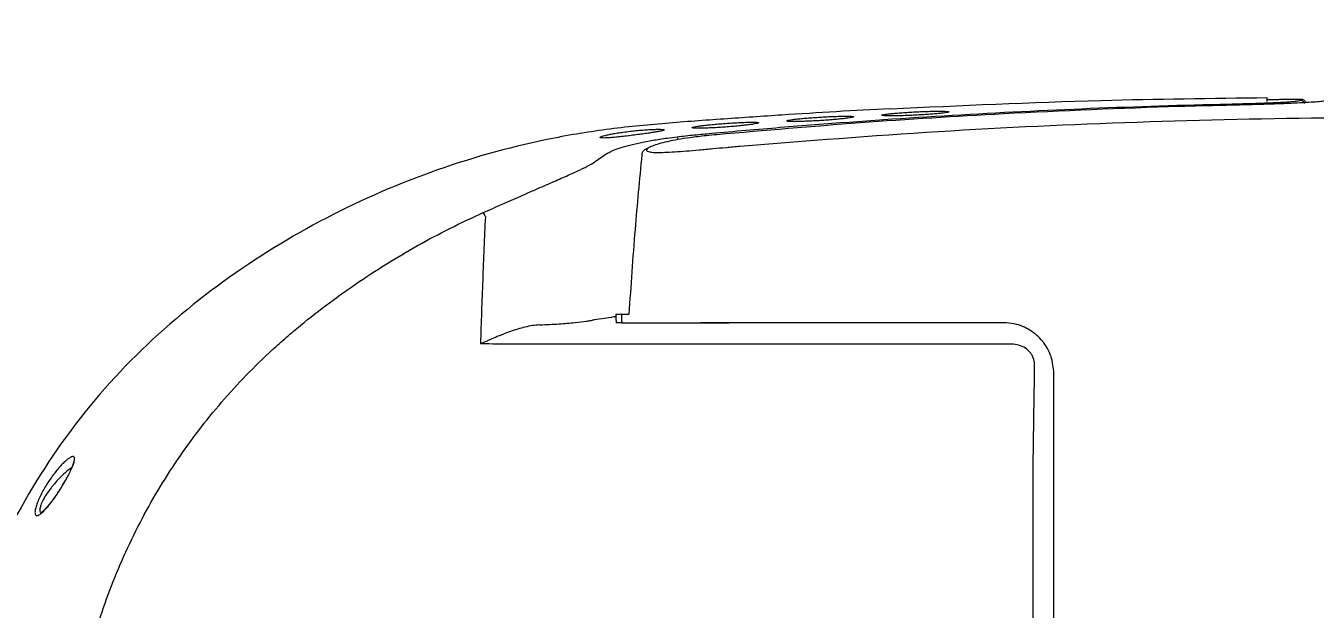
# Model space of a CAD drawing. Extents: x 1268 to 7307, y -579 to 1973.
# Drawn here: x 1447.1 to 1676.6, y 1301.5 to 1405.2 of the extents above; entities that cross this region are included whole.
import ezdxf

# ---------------------------------------------------------------- set-up
doc = ezdxf.new("R2010")
doc.units = 0
doc.header["$LTSCALE"] = 20
doc.header["$MEASUREMENT"] = 0
doc.layers.get('0').update_dxf_attribs({"linetype": 'CONTINUOUS'})
doc.layers.get('DEFPOINTS').update_dxf_attribs({"linetype": 'CONTINUOUS'})
doc.styles.get("Standard").update_dxf_attribs({"font": 'NanumGothic.ttf'})
doc.dimstyles.get("Standard").update_dxf_attribs({"dimtxt": 2.7, "dimasz": 2.5, "dimexe": 1.5, "dimexo": 1.5, "dimgap": 1.5, "dimtad": 1, "dimdec": 0, "dimlfac": 10, "dimzin": 0, "dimdsep": 46, "dimtxsty": 'Standard', "dimcen": 0, "dimclrt": 2, "dimadec": 0, "dimazin": 0, "dimtfac": 1, "dimtdec": 0, "dimtmove": 0, "dimatfit": 3, "dimfxl": 0, "dimtolj": 1, "dimtzin": 0, "dimarcsym": 0})

# ---------------------------------------------------------------- blocks, each defined once
blk = doc.blocks.new('*D41')
at = {"color": 3, "lineweight": -2}
for p, q in [((1427.54, 1193.97), (1427.54, 1524.3)), ((2086.4, 1194.43), (2086.4, 1524.3)), ((1447.54, 1519.3), (2066.4, 1519.3))]:
    blk.add_line(p, q, dxfattribs=at)
at = {"color": 3}
for points in [[(1447.54, 1522.63), (1447.54, 1515.97), (1427.54, 1519.3)], [(2066.4, 1522.63), (2066.4, 1515.97), (2086.4, 1519.3)]]:
    blk.add_solid(points, dxfattribs=at)
at = {"layer": 'DEFPOINTS', "color": 0}
for p in [(2086.4, 1519.3), (1427.54, 1192.47), (2086.4, 1192.93)]:
    blk.add_point(p, dxfattribs=at)
at = {"color": 2, "insert": (1756.97, 1542.91), "char_height": 25, "attachment_point": 5}
blk.add_mtext('\\A1;660', dxfattribs=at)
blk = doc.blocks.new('A$C2ADB0934')
at = {"color": 7, "linetype": 'Continuous', "lineweight": 15}
for p, q in [((253.81, 398.4, 0), (253.81, 399.09, 0)), ((138.88, 360.55, 0), (140.22, 360.55, 0)), ((138.94, 359.05, 0), (158.08, 359.05, 0))]:
    blk.add_line(p, q, dxfattribs=at)
for centre, radius, start, end in [((246.74, 397.68, 0), 0.336, 8.5897, 51.1432), ((259.62, 397.59, 0), 1, 27.6674, 90.1319), ((148.14, 391.53, 0), 0.872, 6.3664, 42.1491), ((110.98, 376.42, 0), 3.99, 22.5295, 33.5726)]:
    blk.add_arc(centre, radius, start, end, dxfattribs=at)
for points, knots in [([(148.79, 392.12, 0), (149.81, 392.24, 0), (150.82, 392.35, 0), (152.86, 392.54, 0), (153.89, 392.64, 0), (156.95, 392.92, 0), (158.99, 393.1, 0), (165.11, 393.63, 0), (169.2, 393.97, 0), (181.46, 394.91, 0), (189.64, 395.47, 0), (214.19, 396.92, 0), (230.56, 397.58, 0), (246.95, 397.94, 0)], [0, 0, 0, 0, 0.03125, 0.03125, 0.0625, 0.0625, 0.125, 0.125, 0.25, 0.25, 0.5, 0.5, 1, 1, 1, 1]), ([(247.97, 397.74, 0), (247.32, 397.72, 0), (244.05, 397.65, 0), (230.35, 397.28, 0), (208.79, 396.38, 0), (181.35, 394.68, 0), (164.38, 393.21, 0), (155.89, 392.48, 0)], [0, 0, 0, 0, 0.02123, 0.10615, 0.44585, 0.722925, 1, 1, 1, 1]), ([(186.74, 397.1, 0), (199.25, 397.67, 0), (221.6, 398.69, 0), (243.96, 398.97, 0), (253.81, 399.09, 0)], [0, 0, 0, 0, 0.559969, 1, 1, 1, 1]), ([(246.95, 397.94, 0), (247.79, 397.96, 0), (248.61, 397.98, 0), (250.19, 398.03, 0), (250.96, 398.05, 0), (252.07, 398.08, 0), (252.43, 398.1, 0), (253.15, 398.12, 0), (253.5, 398.14, 0), (254.5, 398.17, 0), (255.13, 398.2, 0), (256.3, 398.26, 0), (256.84, 398.29, 0), (257.78, 398.35, 0), (258.19, 398.38, 0), (258.69, 398.43, 0), (258.85, 398.44, 0), (259.11, 398.47, 0), (259.22, 398.49, 0), (259.5, 398.53, 0), (259.6, 398.56, 0), (259.62, 398.59, 0)], [0, 0, 0, 0, 0.125, 0.125, 0.25, 0.25, 0.3125, 0.3125, 0.375, 0.375, 0.5, 0.5, 0.625, 0.625, 0.75, 0.75, 0.8125, 0.8125, 0.875, 0.875, 1, 1, 1, 1]), ([(264.04, 398.47, 0), (263.75, 398.43, 0), (263.17, 398.35, 0), (261.67, 398.24, 0), (259.76, 398.13, 0), (257.42, 398.02, 0), (254.7, 397.92, 0), (251.54, 397.82, 0), (249.21, 397.77, 0), (247.97, 397.74, 0)], [0, 0, 0, 0, 0.135668, 0.271383, 0.408096, 0.544854, 0.689605, 0.834391, 1, 1, 1, 1]), ([(259.77, 398.83, 0), (259.86, 398.83, 0), (259.95, 398.81, 0), (260.13, 398.77, 0), (260.21, 398.73, 0), (260.44, 398.59, 0), (260.57, 398.45, 0), (260.66, 398.29, 0)], [0, 0, 0, 0, 0.25, 0.25, 0.5, 0.5, 1, 1, 1, 1]), ([(167.45, 395.97, 0), (164, 395.75, 0), (157.13, 395.27, 0), (146.76, 394.54, 0), (136.19, 393.52, 0), (115.06, 389.97, 0), (90.99, 381.31, 0), (66.7, 365.99, 0), (44.71, 347.15, 0), (32.32, 328.45, 0), (26.68, 315.28, 0)], [0, 0, 0, 0, 0.0625, 0.125, 0.1875, 0.25, 0.5, 0.625, 0.75, 1, 1, 1, 1]), ([(151.43, 393.73, 0), (151.44, 393.71, 0), (151.52, 393.67, 0), (151.87, 393.64, 0), (152.42, 393.62, 0), (153.15, 393.63, 0), (154.03, 393.65, 0), (155.06, 393.7, 0), (156.2, 393.76, 0), (157.42, 393.84, 0), (158.63, 393.94, 0), (159.77, 394.04, 0), (160.79, 394.15, 0), (161.67, 394.25, 0), (162.39, 394.35, 0), (162.93, 394.45, 0), (163.26, 394.53, 0), (163.37, 394.6, 0), (163.25, 394.65, 0), (162.9, 394.69, 0), (162.36, 394.7, 0), (161.63, 394.7, 0), (160.75, 394.68, 0), (159.73, 394.63, 0), (158.58, 394.57, 0), (157.37, 394.49, 0), (156.16, 394.4, 0), (155.02, 394.29, 0), (154, 394.19, 0), (153.11, 394.08, 0), (152.39, 393.98, 0), (151.85, 393.89, 0), (151.51, 393.8, 0), (151.43, 393.75, 0), (151.43, 393.73, 0)], [0, 0, 0, 0, 0.031809, 0.062908, 0.093643, 0.124251, 0.154935, 0.185939, 0.217769, 0.250595, 0.283303, 0.314881, 0.345773, 0.376349, 0.406855, 0.437489, 0.468474, 0.500137, 0.531795, 0.56277, 0.593398, 0.623914, 0.654517, 0.685451, 0.71722, 0.75001, 0.782706, 0.814305, 0.845235, 0.875858, 0.906419, 0.93712, 0.968198, 1, 1, 1, 1]), ([(159.98, 390.45, 0), (171.75, 391.39, 0), (195.29, 393.26, 0), (230.67, 394.88, 0), (266.14, 395.66, 0), (301.67, 395.62, 0), (337.25, 394.89, 0), (372.76, 393.53, 0), (407.17, 391.58, 0), (442.49, 388.98, 0), (477.77, 385.79, 0), (505.19, 382.71, 0), (524.85, 380.47, 0), (536.76, 379.14, 0), (548.64, 377.56, 0), (560.42, 375.53, 0), (572.04, 372.84, 0), (583.16, 369.33, 0), (593.7, 364.99, 0), (603.74, 359.97, 0), (613.43, 354.15, 0), (622.16, 347.98, 0), (629.83, 341.61, 0), (636.49, 335.07, 0), (642.62, 327.9, 0), (648.12, 320.23, 0), (652.89, 312.19, 0), (656.98, 303.77, 0), (660.39, 294.96, 0), (663.43, 284.23, 0), (665.96, 271.71, 0), (668.17, 257.5, 0), (670.17, 240.74, 0), (671.82, 221.42, 0), (672.04, 206.84, 0), (672.15, 199.55, 0)], [0, 0, 0, 0, 0.055948, 0.111906, 0.167857, 0.224078, 0.280305, 0.336528, 0.392478, 0.448429, 0.504379, 0.56033, 0.579219, 0.598169, 0.617111, 0.635994, 0.654811, 0.673611, 0.691182, 0.708753, 0.726738, 0.744723, 0.759304, 0.773884, 0.788886, 0.803888, 0.818476, 0.833063, 0.848083, 0.863103, 0.885747, 0.908412, 0.931074, 0.965537, 1, 1, 1, 1]), ([(168.3, 394.93, 0), (168.3, 394.91, 0), (168.38, 394.87, 0), (168.73, 394.84, 0), (169.28, 394.82, 0), (170.01, 394.82, 0), (170.89, 394.83, 0), (171.92, 394.87, 0), (173.07, 394.92, 0), (174.29, 394.99, 0), (175.5, 395.07, 0), (176.65, 395.16, 0), (177.67, 395.26, 0), (178.55, 395.35, 0), (179.27, 395.44, 0), (179.81, 395.52, 0), (180.15, 395.6, 0), (180.26, 395.67, 0), (180.14, 395.72, 0), (179.8, 395.76, 0), (179.25, 395.78, 0), (178.53, 395.78, 0), (177.64, 395.76, 0), (176.62, 395.73, 0), (175.47, 395.68, 0), (174.25, 395.61, 0), (173.04, 395.53, 0), (171.89, 395.44, 0), (170.87, 395.35, 0), (169.98, 395.26, 0), (169.26, 395.17, 0), (168.71, 395.08, 0), (168.37, 395, 0), (168.3, 394.95, 0), (168.3, 394.93, 0)], [0, 0, 0, 0, 0.031744, 0.062792, 0.093487, 0.124065, 0.154734, 0.185742, 0.217598, 0.25048, 0.283246, 0.31487, 0.345796, 0.376396, 0.406915, 0.437544, 0.468497, 0.500092, 0.531679, 0.562605, 0.593201, 0.623698, 0.654297, 0.685246, 0.717059, 0.749929, 0.782697, 0.814347, 0.845307, 0.875947, 0.906513, 0.937204, 0.968254, 1, 1, 1, 1]), ([(185.2, 395.94, 0), (185.2, 395.92, 0), (185.28, 395.89, 0), (185.63, 395.85, 0), (186.17, 395.83, 0), (186.9, 395.82, 0), (187.79, 395.83, 0), (188.82, 395.85, 0), (189.97, 395.9, 0), (191.19, 395.95, 0), (192.41, 396.02, 0), (193.56, 396.1, 0), (194.58, 396.18, 0), (195.47, 396.26, 0), (196.19, 396.34, 0), (196.73, 396.41, 0), (197.07, 396.48, 0), (197.19, 396.55, 0), (197.07, 396.6, 0), (196.72, 396.64, 0), (196.18, 396.66, 0), (195.45, 396.67, 0), (194.57, 396.66, 0), (193.54, 396.64, 0), (192.39, 396.6, 0), (191.17, 396.54, 0), (189.95, 396.48, 0), (188.8, 396.4, 0), (187.77, 396.32, 0), (186.89, 396.24, 0), (186.16, 396.16, 0), (185.61, 396.08, 0), (185.27, 396.01, 0), (185.2, 395.96, 0), (185.2, 395.94, 0)], [0, 0, 0, 0, 0.031679, 0.062678, 0.093334, 0.123884, 0.154537, 0.185545, 0.217427, 0.250368, 0.283189, 0.314854, 0.345807, 0.376425, 0.40695, 0.437567, 0.468484, 0.50001, 0.531525, 0.562404, 0.592968, 0.623445, 0.654037, 0.684995, 0.716846, 0.749787, 0.782626, 0.814331, 0.845333, 0.876003, 0.906587, 0.937281, 0.968308, 1, 1, 1, 1]), ([(135.11, 391.99, 0), (135.12, 391.96, 0), (135.21, 391.92, 0), (135.55, 391.89, 0), (136.11, 391.89, 0), (136.88, 391.94, 0), (137.83, 392.02, 0), (138.9, 392.14, 0), (140.05, 392.27, 0), (141.22, 392.42, 0), (142.36, 392.57, 0), (143.4, 392.71, 0), (144.32, 392.85, 0), (145.1, 392.98, 0), (145.72, 393.09, 0), (146.18, 393.19, 0), (146.45, 393.27, 0), (146.54, 393.35, 0), (146.42, 393.4, 0), (146.09, 393.43, 0), (145.54, 393.45, 0), (144.76, 393.43, 0), (143.8, 393.39, 0), (142.71, 393.31, 0), (141.55, 393.21, 0), (140.36, 393.09, 0), (139.23, 392.94, 0), (138.18, 392.79, 0), (137.26, 392.63, 0), (136.48, 392.47, 0), (135.87, 392.33, 0), (135.42, 392.19, 0), (135.15, 392.07, 0), (135.1, 392.01, 0), (135.11, 391.99, 0)], [0, 0, 0, 0, 0.031096, 0.063086, 0.095945, 0.12988, 0.163756, 0.196652, 0.228996, 0.261182, 0.292672, 0.323059, 0.352775, 0.382002, 0.410987, 0.440102, 0.469592, 0.499725, 0.530663, 0.562359, 0.594916, 0.628665, 0.662724, 0.696101, 0.728931, 0.761284, 0.792697, 0.823049, 0.852749, 0.882007, 0.911054, 0.940232, 0.969799, 1, 1, 1, 1]), ([(155.89, 392.48, 0), (155.24, 392.42, 0), (153.55, 392.26, 0), (151.17, 391.98, 0), (148.88, 391.61, 0), (147.02, 391.24, 0), (145.5, 390.85, 0), (144.3, 390.46, 0), (143.85, 390.23, 0), (143.63, 390.11, 0)], [0, 0, 0, 0, 0.107389, 0.281533, 0.422439, 0.563366, 0.707481, 0.851603, 1, 1, 1, 1]), ([(136.55, 389.26, 0), (136.75, 389.37, 0), (137.2, 389.62, 0), (138.42, 390.07, 0), (140.09, 390.56, 0), (142.11, 391.05, 0), (144.44, 391.5, 0), (146.7, 391.86, 0), (148.2, 392.05, 0), (148.79, 392.12, 0)], [0, 0, 0, 0, 0.118252, 0.273403, 0.428794, 0.584186, 0.740666, 0.897132, 1, 1, 1, 1]), ([(143.63, 390.11, 0), (143.5, 390, 0), (143.23, 389.78, 0), (143.36, 389.55, 0), (143.77, 389.47, 0), (143.95, 389.43, 0)], [0, 0, 0, 0, 0.362791, 0.725299, 1, 1, 1, 1]), ([(143.95, 389.43, 0), (144, 389.42, 0), (144.24, 389.35, 0), (145.11, 389.32, 0), (146.53, 389.33, 0), (148.34, 389.43, 0), (150.4, 389.58, 0), (152.7, 389.78, 0), (155.1, 390, 0), (157.56, 390.23, 0), (159.17, 390.37, 0), (159.98, 390.45, 0)], [0, 0, 0, 0, 0.031482, 0.157638, 0.283782, 0.406177, 0.528578, 0.650007, 0.771449, 0.885721, 1, 1, 1, 1]), ([(142.51, 388.89, 0), (142.09, 384.48, 0), (141.2, 375.06, 0), (140.56, 365.59, 0), (140.22, 360.55, 0)], [0, 0, 0, 0, 0.468173, 1, 1, 1, 1]), ([(143.35, 390, 0), (143.2, 389.91, 0), (142.93, 389.76, 0), (142.58, 389.4, 0), (142.53, 389.02, 0), (142.51, 388.89, 0)], [0, 0, 0, 0, 0.4472102, 0.8086372, 1, 1, 1, 1]), ([(114.31, 378.62, 0), (115.45, 379.13, 0), (116.57, 379.63, 0), (118.24, 380.37, 0), (118.79, 380.61, 0), (119.89, 381.1, 0), (120.43, 381.33, 0), (122.02, 382.03, 0), (123.04, 382.48, 0), (124.52, 383.13, 0), (125.01, 383.34, 0), (125.96, 383.75, 0), (126.42, 383.95, 0), (127.77, 384.55, 0), (128.61, 384.91, 0), (129.77, 385.44, 0), (130.15, 385.6, 0), (130.86, 385.93, 0), (131.2, 386.09, 0), (132.15, 386.54, 0), (132.71, 386.82, 0), (133.64, 387.32, 0), (134.02, 387.55, 0), (134.3, 387.76, 0)], [0, 0, 0, 0, 0.125, 0.125, 0.1875, 0.1875, 0.25, 0.25, 0.375, 0.375, 0.4375, 0.4375, 0.5, 0.5, 0.625, 0.625, 0.6875, 0.6875, 0.75, 0.75, 0.875, 0.875, 1, 1, 1, 1]), ([(36.63, 199.55, 0), (36.63, 217.14, 0), (37.23, 234.71, 0), (39.03, 261.04, 0), (39.78, 269.8, 0), (40.79, 279.65, 0), (40.9, 280.74, 0), (41.08, 282.38, 0), (41.14, 282.93, 0), (41.26, 284.02, 0), (41.32, 284.57, 0), (41.65, 287.3, 0), (41.97, 289.48, 0), (42.75, 293.8, 0), (43.21, 295.96, 0), (44.24, 300.23, 0), (44.82, 302.35, 0), (46.74, 308.66, 0), (48.27, 312.77, 0), (50.91, 318.79, 0), (51.85, 320.78, 0), (53.84, 324.68, 0), (54.89, 326.59, 0), (58.19, 332.21, 0), (60.58, 335.8, 0), (65.77, 342.68, 0), (68.57, 345.97, 0), (73.06, 350.68, 0), (74.61, 352.21, 0), (77.01, 354.45, 0), (77.83, 355.18, 0), (79.48, 356.63, 0), (80.31, 357.34, 0), (84.51, 360.83, 0), (87.99, 363.45, 0), (95.14, 368.35, 0), (98.82, 370.64, 0), (106.4, 374.88, 0), (110.3, 376.84, 0), (114.31, 378.62, 0)], [0, 0, 0, 0, 0.25, 0.25, 0.375, 0.375, 0.390625, 0.390625, 0.398438, 0.398438, 0.40625, 0.40625, 0.4375, 0.4375, 0.46875, 0.46875, 0.5, 0.5, 0.5625, 0.5625, 0.59375, 0.59375, 0.625, 0.625, 0.6875, 0.6875, 0.75, 0.75, 0.78125, 0.78125, 0.796875, 0.796875, 0.8125, 0.8125, 0.875, 0.875, 0.9375, 0.9375, 1, 1, 1, 1]), ([(114.67, 377.95, 0), (114.58, 376.07, 0), (114.5, 374.18, 0), (114.35, 370.41, 0), (114.27, 368.52, 0), (114.05, 362.85, 0), (113.92, 359.06, 0), (113.8, 355.26, 0)], [0, 0, 0, 0, 0.25, 0.25, 0.5, 0.5, 1, 1, 1, 1]), ([(137.89, 360.55, 0), (137.89, 360.55, 0), (137.87, 360.55, 0), (137.97, 360.55, 0), (138.17, 360.55, 0), (138.46, 360.55, 0), (138.71, 360.55, 0), (138.85, 360.55, 0), (138.88, 360.55, 0)], [0, 0, 0, 0, 0.086441, 0.301353, 0.516053, 0.730619, 0.945259, 1, 1, 1, 1]), ([(138.88, 360.55, 0), (138.88, 360.54, 0), (138.89, 360.31, 0), (138.9, 359.92, 0), (138.92, 359.43, 0), (138.94, 359.16, 0), (138.94, 359.05, 0)], [0, 0, 0, 0, 0.01505, 0.465231, 0.765338, 1, 1, 1, 1]), ([(124.33, 358.65, 0), (123.48, 358.62, 0), (122.62, 358.47, 0), (121.32, 358.16, 0), (120.88, 358.03, 0), (120.01, 357.77, 0), (119.56, 357.62, 0), (118.24, 357.15, 0), (117.35, 356.8, 0), (116.03, 356.25, 0), (115.58, 356.05, 0), (114.92, 355.76, 0), (114.69, 355.66, 0), (114.25, 355.46, 0), (114.03, 355.36, 0), (113.8, 355.26, 0)], [0, 0, 0, 0, 0.25, 0.25, 0.375, 0.375, 0.5, 0.5, 0.75, 0.75, 0.875, 0.875, 0.9375, 0.9375, 1, 1, 1, 1]), ([(124.33, 358.65, 0), (124.94, 358.68, 0), (125.54, 358.71, 0), (126.69, 358.77, 0), (127.23, 358.8, 0), (128.8, 358.91, 0), (129.74, 358.98, 0), (131.42, 359.15, 0), (132.13, 359.23, 0), (133.01, 359.37, 0), (133.28, 359.41, 0), (133.73, 359.51, 0), (133.93, 359.55, 0), (134.09, 359.6, 0)], [0, 0, 0, 0, 0.125, 0.125, 0.25, 0.25, 0.5, 0.5, 0.75, 0.75, 0.875, 0.875, 1, 1, 1, 1]), ([(138.94, 359.05, 0), (138.83, 359.05, 0), (138.6, 359.05, 0), (138.3, 359.05, 0), (138.08, 359.05, 0), (137.95, 359.05, 0), (137.95, 359.05, 0), (137.95, 359.05, 0)], [0, 0, 0, 0, 0.214906, 0.429813, 0.644518, 0.859083, 1, 1, 1, 1]), ([(161.05, 359.05, 0), (159.98, 359.05, 0), (157.85, 359.05, 0), (155.13, 359.05, 0), (153.59, 359.05, 0), (153.03, 359.05, 0)], [0, 0, 0, 0, 0.38908, 0.778163, 1, 1, 1, 1]), ([(206.85, 359.05, 0), (199.22, 359.05, 0), (183.96, 359.05, 0), (168.68, 359.05, 0), (161.05, 359.05, 0)], [0, 0, 0, 0, 0.499989, 1, 1, 1, 1]), ([(215.85, 350.05, 0), (215.75, 351.06, 0), (215.55, 353.09, 0), (213.98, 355.8, 0), (211.69, 357.83, 0), (209.16, 358.9, 0), (207.5, 359, 0), (206.85, 359.05, 0)], [0, 0, 0, 0, 0.216756, 0.433415, 0.648299, 0.860624, 1, 1, 1, 1]), ([(208.34, 355.23, 0), (200.47, 355.23, 0), (192.6, 355.23, 0), (180.79, 355.23, 0), (176.86, 355.23, 0), (168.98, 355.23, 0), (165.04, 355.23, 0), (153.23, 355.23, 0), (145.35, 355.24, 0), (133.52, 355.24, 0), (129.58, 355.24, 0), (121.69, 355.25, 0), (117.75, 355.25, 0), (113.8, 355.26, 0)], [0, 0, 0, 0, 0.25, 0.25, 0.375, 0.375, 0.5, 0.5, 0.75, 0.75, 0.875, 0.875, 1, 1, 1, 1]), ([(212.42, 351.32, 0), (212.42, 351.51, 0), (212.42, 352.13, 0), (212.16, 352.92, 0), (211.6, 353.82, 0), (210.81, 354.56, 0), (209.61, 355.12, 0), (208.76, 355.19, 0), (208.34, 355.23, 0)], [0, 0, 0, 0, 0.088936, 0.294885, 0.384871, 0.593716, 0.801801, 1, 1, 1, 1]), ([(215.85, 303.98, 0), (215.85, 307.82, 0), (215.85, 315.51, 0), (215.85, 327.04, 0), (215.85, 338.56, 0), (215.85, 346.22, 0), (215.85, 350.05, 0)], [0, 0, 0, 0, 0.249433, 0.498866, 0.749433, 1, 1, 1, 1]), ([(36.98, 330.83, 0), (37.18, 331.15, 0), (37.4, 331.45, 0), (37.83, 332.04, 0), (38.04, 332.32, 0), (38.47, 332.86, 0), (38.69, 333.11, 0), (39.11, 333.59, 0), (39.32, 333.82, 0), (39.73, 334.23, 0), (39.93, 334.41, 0), (40.21, 334.65, 0), (40.3, 334.72, 0), (40.47, 334.86, 0), (40.56, 334.92, 0), (40.81, 335.08, 0), (40.96, 335.16, 0), (41.15, 335.23, 0), (41.21, 335.24, 0), (41.32, 335.25, 0), (41.36, 335.24, 0), (41.44, 335.21, 0), (41.48, 335.18, 0), (41.53, 335.11, 0), (41.55, 335.06, 0), (41.59, 334.89, 0), (41.58, 334.74, 0), (41.53, 334.46, 0), (41.51, 334.35, 0), (41.44, 334.13, 0), (41.41, 334.01, 0), (41.28, 333.64, 0), (41.16, 333.37, 0), (40.9, 332.79, 0), (40.76, 332.49, 0), (40.44, 331.86, 0), (40.27, 331.54, 0), (39.9, 330.89, 0), (39.71, 330.56, 0), (39.32, 329.92, 0), (39.13, 329.6, 0), (38.72, 328.96, 0), (38.51, 328.65, 0), (38.11, 328.05, 0), (37.9, 327.76, 0), (37.49, 327.2, 0), (37.29, 326.93, 0), (36.89, 326.43, 0), (36.7, 326.2, 0), (36.32, 325.78, 0), (36.14, 325.58, 0), (35.79, 325.25, 0), (35.63, 325.12, 0), (35.41, 324.96, 0), (35.33, 324.91, 0), (35.19, 324.83, 0), (35.13, 324.8, 0), (34.94, 324.74, 0), (34.84, 324.74, 0), (34.71, 324.79, 0), (34.68, 324.82, 0), (34.62, 324.9, 0), (34.59, 324.94, 0), (34.56, 325.06, 0), (34.54, 325.13, 0), (34.53, 325.28, 0), (34.53, 325.37, 0), (34.55, 325.66, 0), (34.59, 325.89, 0), (34.73, 326.4, 0), (34.82, 326.68, 0), (34.98, 327.12, 0), (35.05, 327.28, 0), (35.18, 327.59, 0), (35.25, 327.75, 0), (35.47, 328.23, 0), (35.63, 328.56, 0), (35.98, 329.22, 0), (36.17, 329.54, 0), (36.56, 330.19, 0), (36.77, 330.52, 0), (36.98, 330.83, 0)], [0, 0, 0, 0, 0.03125, 0.03125, 0.0625, 0.0625, 0.09375, 0.09375, 0.125, 0.125, 0.15625, 0.15625, 0.171875, 0.171875, 0.1875, 0.1875, 0.21875, 0.21875, 0.234375, 0.234375, 0.25, 0.25, 0.265625, 0.265625, 0.28125, 0.28125, 0.3125, 0.3125, 0.328125, 0.328125, 0.34375, 0.34375, 0.375, 0.375, 0.40625, 0.40625, 0.4375, 0.4375, 0.46875, 0.46875, 0.5, 0.5, 0.53125, 0.53125, 0.5625, 0.5625, 0.59375, 0.59375, 0.625, 0.625, 0.65625, 0.65625, 0.6875, 0.6875, 0.703125, 0.703125, 0.71875, 0.71875, 0.75, 0.75, 0.765625, 0.765625, 0.78125, 0.78125, 0.796875, 0.796875, 0.8125, 0.8125, 0.84375, 0.84375, 0.875, 0.875, 0.890625, 0.890625, 0.90625, 0.90625, 0.9375, 0.9375, 0.96875, 0.96875, 1, 1, 1, 1]), ([(41.04, 333.22, 0), (40.7, 332.99, 0), (39.94, 332.47, 0), (38.77, 331.33, 0), (38.05, 330.48, 0), (37.78, 330.17, 0)], [0, 0, 0, 0, 0.340594, 0.760224, 1, 1, 1, 1]), ([(41.38, 334.28, 0), (41.38, 334.28, 0), (41.38, 334.27, 0), (41.35, 334.05, 0), (41.2, 333.59, 0), (40.91, 332.89, 0), (40.48, 331.99, 0), (39.9, 330.93, 0), (39.4, 330.09, 0), (39.11, 329.63, 0), (39.05, 329.54, 0)], [0, 0, 0, 0, 0.050554, 0.142994, 0.269334, 0.412648, 0.57691, 0.758703, 0.9546, 1, 1, 1, 1]), ([(212.18, 303.78, 0), (212.17, 308.17, 0), (212.17, 318.53, 0), (212.17, 328.87, 0), (212.17, 334.84, 0)], [0, 0, 0, 0, 0.422709, 1, 1, 1, 1]), ([(37.78, 330.17, 0), (37.65, 330.01, 0), (37.19, 329.43, 0), (36.49, 328.45, 0), (35.84, 327.31, 0), (35.44, 326.35, 0), (35.32, 325.63, 0), (35.45, 325.28, 0), (35.69, 325.32, 0), (35.76, 325.34, 0)], [0, 0, 0, 0, 0.08112, 0.278533, 0.447186, 0.600782, 0.755798, 0.92687, 1, 1, 1, 1]), ([(39.05, 329.54, 0), (38.85, 329.23, 0), (38.39, 328.51, 0), (37.66, 327.47, 0), (36.93, 326.53, 0), (36.32, 325.85, 0), (35.89, 325.45, 0), (35.62, 325.28, 0), (35.63, 325.28, 0), (35.63, 325.28, 0)], [0, 0, 0, 0, 0.144523, 0.336274, 0.526431, 0.686372, 0.829805, 0.943297, 1, 1, 1, 1])]:
    blk.add_open_spline(points, degree=3, knots=knots, dxfattribs=at)
for points, degree in [([(186.74, 397.1, 0), (180.31, 396.77, 0), (173.87, 396.39, 0), (167.45, 395.97, 0)], 3), ([(253.81, 398.74, 0), (259.77, 398.83, 0)], 1), ([(259.62, 398.59, 0), (259.77, 398.83, 0)], 1), ([(134.3, 387.76, 0), (134.98, 388.25, 0), (135.66, 388.72, 0), (136.35, 389.16, 0)], 3), ([(136.35, 389.16, 0), (136.55, 389.26, 0)], 1), ([(137.88, 360.55, 0), (137.94, 359.05, 0)], 1), ([(134.09, 359.6, 0), (135.23, 359.78, 0), (136.38, 359.95, 0), (137.52, 360.12, 0)], 3), ([(137.52, 360.12, 0), (137.89, 360.15, 0)], 1), ([(212.17, 334.84, 0), (212.42, 351.32, 0)], 1)]:
    blk.add_open_spline(points, degree=degree, dxfattribs=at)

msp = doc.modelspace()

# ---------------------------------------------------------------- block references
msp.add_blockref('A$C2ADB0934', (1414.25, 993.38, 0))

# ---------------------------------------------------------------- dimensions: what is measured, and where the dimension line sits
dim = msp.add_linear_dim(base=(2086.4, 1519.3), p1=(1427.54, 1192.47), p2=(2086.4, 1192.93), text='660', dimstyle='Standard', override={"dimtxt": 25, "dimasz": 20, "dimexe": 5, "dimgap": 10, "dimtih": 1, "dimtoh": 1, "dimlfac": 1, "dimzin": 12, "dimclrd": 3, "dimclre": 3, "dimazin": 2, "dimarcsym": 1})
dim.commit()
dim.dimension.update_dxf_attribs({"geometry": '*D41', "text_midpoint": (1756.97, 1519.3), "dimtype": 160})

doc.saveas('drawing.dxf')
